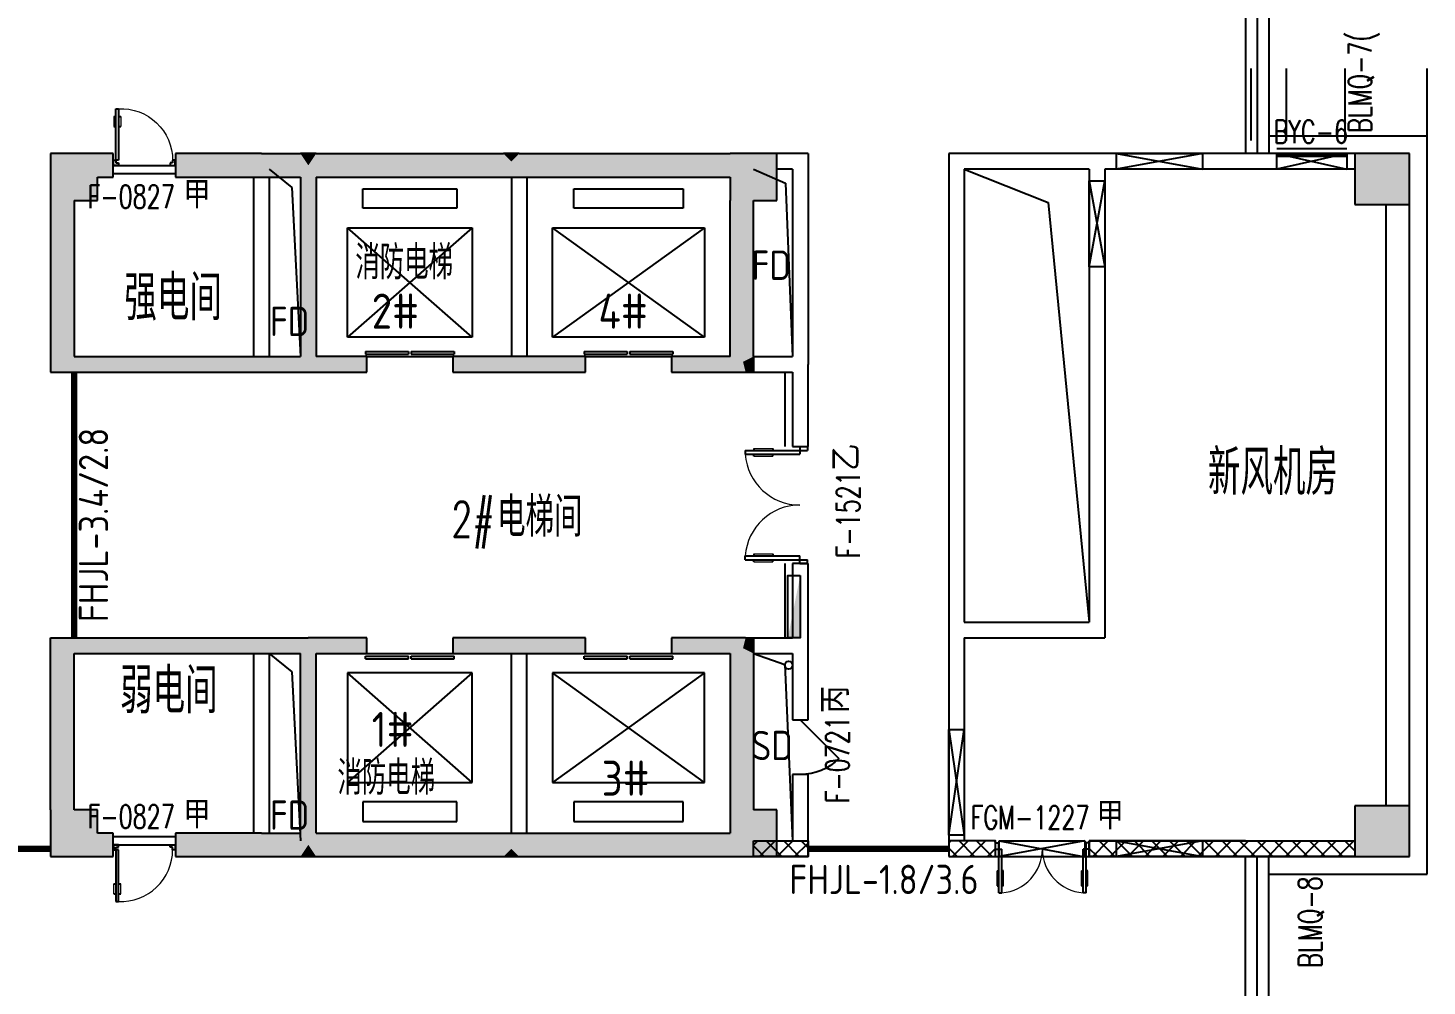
# Model space of a CAD drawing. Extents: x 1136392 to 1212190, y 313528 to 416301.
# Drawn here: x 1193663 to 1211578, y 393407 to 405673 of the extents above; entities that cross this region are included whole.
import ezdxf

# ---------------------------------------------------------------- set-up
doc = ezdxf.new("R2010")
doc.units = 0
doc.header["$LTSCALE"] = 1000
doc.header["$MEASUREMENT"] = 0
for name, color, linetype in [('body', 30, 'Continuous'), ('name', 1, 'Continuous'), ('消防', 222, 'Continuous')]:
    doc.layers.add(name, color=color, linetype=linetype)
doc.styles.add('-宋体', font='GBENOR.shx', dxfattribs={"bigfont": 'GBCBIG.shx'})
doc.styles.add('_TCH_DIM', font='SIMPLEX', dxfattribs={"bigfont": 'GBCBIG'})
doc.styles.add('_TCH_WINDOW', font='txt.shx', dxfattribs={"height": 3.5, "bigfont": 'hztxt.shx'})
doc.styles.get("Standard").update_dxf_attribs({"font": 'gbenor.shx', "bigfont": 'gbcbig.shx'})

# ---------------------------------------------------------------- blocks, each defined once
blk = doc.blocks.new('cde')
at = {"layer": '消防'}
blk.add_hatch(color=256, dxfattribs=at).paths.add_polyline_path([(-873426.7166632321, -271674.3896962288), (-874226.7166632321, -271674.3896962288), (-873426.7166632321, -271834.3896962288)])
blk.add_lwpolyline([(-874226.7166632321, -271674.3896962288), (-873426.7166632321, -271674.3896962288), (-873426.7166632321, -271834.3896962288), (-874226.7166632321, -271834.3896962288)], close=True, dxfattribs=at)
blk = doc.blocks.new('dxwq')
at = {"layer": 'name'}
for s, height, p in [('2#', 450, (-1109914.013474732, -312322.4712188757)), ('4#', 450, (-1107010.878767054, -312322.4712188757)), ('1#', 450, (-1109914.013474733, -317677.8963125967)), ('消防电梯', 434.0425531914893, (-1110352.103290247, -318289.1284306985)), ('3#', 450, (-1106969.273676115, -318301.8678344567))]:
    blk.add_text(s, height=height, dxfattribs=at).set_placement(p)
blk = doc.blocks.new('dsssw')
at = {"layer": 'body'}
for p, q in [((1064639.195166232, 723073.2112980841, 1000), (1065739.195166233, 723073.2112980841, 1000)), ((1064639.195166232, 722874.2783074904, 1000), (1064639.195166232, 723073.2112980841, 1000)), ((1064639.195166232, 723073.2112980841, 1000), (1065739.195166233, 722874.2783074904, 1000)), ((1065739.195166231, 723073.2112980917), (1064639.195166232, 722874.2783074904, 1000)), ((1065739.195166233, 723073.2112980841, 1000), (1065739.195166233, 722874.2783074904, 1000)), ((1066688.980031787, 723073.2112981061, 10000), (1067588.980031787, 723073.2112981061, 10000)), ((1066688.980031787, 722873.6180586899, 10000), (1066688.980031787, 723073.2112981061, 10000)), ((1066688.980031787, 723073.2112981061, 10000), (1067588.980031787, 722873.6180586899, 10000)), ((1067588.980031785, 723073.2112981095), (1066688.980031787, 722873.6180586899, 10000)), ((1067588.980031787, 723073.2112981061, 10000), (1067588.980031787, 722873.6180586899, 10000)), ((1065739.195166233, 722874.2783074904, 1000), (1064639.195166232, 722874.2783074904, 1000)), ((1067588.980031787, 722873.6180586899, 10000), (1066688.980031787, 722873.6180586899, 10000)), ((1064289.195166258, 722723.0017846881), (1064489.195166258, 722723.0017846881)), ((1064289.195166258, 721623.0017846881), (1064289.195166258, 722723.0017846881)), ((1064289.195166258, 722723.0017846881), (1064489.195166258, 721623.0017846881)), ((1064289.195166258, 721623.0017846881), (1064489.195166258, 722723.0017846881)), ((1064489.195166258, 722723.0017846881), (1064489.195166258, 721623.0017846881)), ((1064489.195166258, 721623.0017846881), (1064289.195166258, 721623.0017846881)), ((1062489.195166244, 715698.2112980766, 20000), (1062687.412380871, 715698.2112980766, 20000)), ((1062489.195166244, 714348.2112980766, 20000), (1062489.195166244, 715698.2112980766, 20000)), ((1062489.195166244, 715698.2112980766, 20000), (1062687.412380871, 714348.2112980766, 20000)), ((1062489.195166244, 714348.2112980766), (1062687.412380871, 715698.2112980766, 20000)), ((1062687.412380871, 715698.2112980766, 20000), (1062687.412380871, 714348.2112980766, 20000)), ((1062687.412380871, 714348.2112980766, 20000), (1062489.195166244, 714348.2112980766, 20000)), ((1063133.665454694, 714273.211298054), (1064233.801983289, 714273.211298054)), ((1063133.665454694, 714071.1946094234), (1063133.665454694, 714273.211298054)), ((1064233.801983289, 714273.211298054), (1063133.665454694, 714073.2112980539)), ((1063133.665454694, 714273.211298054), (1064233.801983289, 714071.1946094234)), ((1064233.801983289, 714273.211298054), (1064233.801983289, 714071.1946094234)), ((1064639.195166269, 714273.2112980632), (1065739.195166268, 714273.2112980632)), ((1064639.195166268, 714073.211298063), (1064639.195166269, 714273.2112980632)), ((1065739.195166268, 714273.2112980692), (1064639.195166268, 714073.2112980632)), ((1064639.195166269, 714273.2112980632), (1065739.195166268, 714073.211298063)), ((1065739.195166268, 714273.2112980632), (1065739.195166268, 714073.211298063)), ((1064233.801983289, 714071.1946094234), (1063133.665454694, 714071.1946094234)), ((1065739.195166268, 714073.211298063), (1064639.195166268, 714073.211298063))]:
    blk.add_line(p, q, dxfattribs=at)
blk = doc.blocks.new('$WINLIB2D$00000004')
for p, q in [((-0.5, 0.5), (0.5, 0.5)), ((-0.5, 0.2405796575893152), (0.5, 0.2405796575893152)), ((-0.4999999999999999, -0.5), (0.5, -0.5))]:
    blk.add_line(p, q)
blk = doc.blocks.new('$DorLib2D$00000011')
at = {"lineweight": 13}
for p, q in [((-0.4833333268732257, 0.3962051976975873), (-0.4833333268732233, 0.2345635206386193)), ((-0.41666666020649, 0.3962051976975873), (-0.41666666020649, 0.2345635206386193)), ((0.4166666731276766, 0.3962051976975873), (0.4166666731276741, 0.2345635206386193)), ((0.4833333397944098, 0.3962051976975873), (0.4833333397944074, 0.2345635206386193))]:
    blk.add_line(p, q, dxfattribs=at)
for p, q in [((-0.4833333268732257, 0.3962051976975873), (-0.466666660206538, 0.3962051976975872)), ((-0.4666666602065375, 0.4708801651422996), (-0.46666666020654, -0.06245316819156697)), ((-0.4666666602065375, 0.4708801651422996), (-0.4333333268731733, 0.4708801651422999)), ((-0.4333333268731733, 0.4708801651422999), (-0.4333333268731709, 0.004213498475166344)), ((-0.41666666020649, 0.3962051976975873), (-0.4333333268731729, 0.3962051976975873)), ((0.4166666731276766, 0.3962051976975873), (0.4333333397943595, 0.3962051976975873)), ((0.4333333397943598, 0.4708801651422999), (0.4333333397943574, 0.004213498475166344)), ((0.4666666731277241, 0.4708801651422996), (0.4333333397943598, 0.4708801651422999)), ((0.4666666731277241, 0.4708801651422996), (0.4666666731277265, -0.06245316819156697)), ((0.4833333397944098, 0.3962051976975873), (0.4666666731277244, 0.3962051976975872)), ((-0.4833333268732233, 0.2345635206386193), (-0.4666666602065386, 0.2345635206386192)), ((-0.41666666020649, 0.2345635206386193), (-0.4333333268731721, 0.2345635206386192)), ((0.4166666731276741, 0.2345635206386193), (0.4333333397943586, 0.2345635206386192)), ((0.4833333397944074, 0.2345635206386193), (0.4666666731277251, 0.2345635206386192)), ((-0.4999999935399067, 0.004213498475166344), (-0.4333333268731709, 0.004213498475166344)), ((-0.4999999935399042, 0.004213498475176044), (-0.4999999935399067, -0.06245316819156697)), ((0.5000000064610932, 0.004213498475166344), (0.4333333397943574, 0.004213498475166344)), ((0.5000000064610907, 0.004213498475176044), (0.5000000064610932, -0.06245316819156697)), ((-0.4999999935399067, -0.06245316819156697), (-0.46666666020654, -0.06245316819156697)), ((0.5000000064610932, -0.06245316819156697), (0.4666666731277265, -0.06245316819156697))]:
    blk.add_line(p, q)
for centre, start, end in [((-0.46666666020654, 0.004213498475166344), 0, 85.90395624184767), ((0.4666666731277265, 0.004213498475166344), 94.09604375815232, 180)]:
    blk.add_arc(centre, 0.4666666666671332, start, end, dxfattribs=at)
blk = doc.blocks.new('$DorLib2D$00000009')
for p, q in [((0.4128784780300046, 0.9052619659617922), (0.4128784780300046, 0.08070055595349494)), ((0.4541065485304194, 0.9052619659617922), (0.4128784780300046, 0.9052619659617922)), ((0.4541065485304194, 0.08070055595349494), (0.4541065485304194, 0.9052619659617922)), ((0.4128784780300046, 0.7821568824082695), (0.3780038555081039, 0.7821568824082694)), ((0.4889811710523202, 0.7821568824082694), (0.4541065485304194, 0.7821568824082695)), ((0.4128784780300046, 0.6235084014994399), (0.3780038555081039, 0.6235084014994398)), ((0.4889811710523202, 0.6235084014994398), (0.4541065485304194, 0.6235084014994399)), ((-0.4941390729791224, 0.08070055595349494), (-0.4529110024787076, 0.08070055595349494)), ((-0.4941390729791224, -0.001755585047334795), (-0.4941390729791224, 0.08070055595349494)), ((-0.4529110024787076, 0.08070055595349494), (-0.4529110024787076, 0.03947248545308008)), ((-0.4529110024787076, 0.03947248545308008), (-0.4116829319782927, 0.03947248545308008)), ((-0.4116829319782927, 0.03947248545308008), (-0.4116829319782927, -0.001755585047334795)), ((0.4128784780300046, 0.08070055595349494), (0.4541065485304194, 0.08070055595349494)), ((0.4541065485304194, 0.03947248545308008), (0.4128784780300046, 0.03947248545308008)), ((0.4128784780300046, 0.03947248545308008), (0.4128784780300046, -0.001755585047334795)), ((0.4953346190308343, 0.08070055595349494), (0.4541065485304194, 0.08070055595349494)), ((0.4541065485304194, 0.08070055595349494), (0.4541065485304194, 0.03947248545308008)), ((0.4953346190308343, -0.001755585047334795), (0.4953346190308343, 0.08070055595349494)), ((-0.4941390729791224, -0.001755585047334795), (-0.4941390729791224, -0.001755585047334795)), ((-0.4116829319782927, -0.001755585047334795), (-0.4941390729791224, -0.001755585047334795)), ((0.4128784780300046, -0.001755585047334795), (0.4953346190308343, -0.001755585047334795)), ((0.4953346190308343, -0.001755585047334795), (0.4953346190308343, -0.001755585047334795))]:
    blk.add_line(p, q)
at = {"lineweight": 13}
for p, q in [((0.3780038555081039, 0.7821568824082694), (0.3780038555081039, 0.6235084014994398)), ((0.4889811710523202, 0.7821568824082694), (0.4889811710523202, 0.6235084014994398))]:
    blk.add_line(p, q, dxfattribs=at)
blk.add_arc((0.3716497624938499, 0.08173193500353383), 0.8245614100082972, 87.13397114007623, 180.0716668053313, dxfattribs=at)
blk = doc.blocks.new('$TCHSYS$LDOR22D')
for p, q in [((-0.5166666666663637, 0.8332552583810156), (-0.01666666666671013, 0.8332552583810156)), ((-0.5166666666663637, 0.8332552583810156), (-0.5166666666663637, 0.6666666666662593)), ((-0.01666666666671013, 0.8332552583810156), (-0.01666666666671013, 0.6666666666662593)), ((0.01666666666660888, 0.8332552583810156), (0.01666666666660888, 0.6666666666662593)), ((0.01666666666660888, 0.8332552583810156), (0.5166666666662572, 0.8332552583810156)), ((0.5166666666662572, 0.8332552583810156), (0.5166666666662572, 0.6666666666662593)), ((-0.5166666666663637, 0.6666666666662593), (-0.01666666666671013, 0.6666666666662593)), ((0.01666666666660888, 0.6666666666662593), (0.5166666666662572, 0.6666666666662593)), ((-0.5000000000000071, 0.4999999999999858), (0.5000000000000373, 0.4999999999999858))]:
    blk.add_line(p, q)
blk = doc.blocks.new('$DorLib2D$00000114')
at = {"color": 0}
blk.add_line((0.4999999999999964, 3.552713678800501e-15), (-0.2071067811864751, 0.7071067811864857), dxfattribs=at)
blk.add_arc((0.5000000000013856, -1.154631945610163e-12), 1.000000000001696, 135, 180, dxfattribs=at)

msp = doc.modelspace()

# ---------------------------------------------------------------- hatches: boundary and pattern name
at = {"layer": 'body'}
for points in [[(1193953.254588183, 403464.514537047), (1194553.254588183, 403464.514537047), (1194553.254588183, 404064.514537047), (1193953.254588183, 404064.514537047)], [(1194553.254588183, 403764.5145370661), (1194753.254588161, 403764.5145370489), (1194753.254588161, 404064.5145370648), (1194553.254588183, 404064.5145370661)], [(1196653.254587868, 404064.5145370666), (1195553.254588161, 404064.514537065), (1195553.254588161, 403764.514537049), (1196653.254587868, 403764.5145370666)], [(1196653.254587868, 404064.5145370666), (1196653.254587868, 403764.5145370666), (1197153.254587885, 403764.5145370607), (1197253.25458782, 403914.5145370621), (1197153.254587755, 404064.5145370603)], [(1197153.254587868, 404064.5145370672), (1197253.25458782, 403914.5145370621), (1197353.254587754, 404064.5145370517)], [(1197253.25458782, 403914.5145370621), (1197353.254587885, 403764.5145370758), (1199853.254587875, 403764.5145370672), (1199853.254587831, 403964.5145371913), (1199753.254587809, 404064.5145370521), (1197353.254587754, 404064.5145370517)], [(1199753.254587874, 404064.5145370672), (1199853.254587831, 403964.5145371913), (1199953.254587809, 404064.5145374545)], [(1199853.254587831, 403964.5145371913), (1199853.254587875, 403764.5145370672), (1199953.254587874, 403764.5145370672), (1199953.254587874, 404064.5145370672)], [(1202653.254588188, 403764.5145370672), (1202653.254588188, 404064.5145370672), (1199953.254587874, 404064.5145370672), (1199953.254587874, 403764.5145370672)], [(1202653.254588188, 403464.5145370503), (1203253.254588188, 403464.5145370503), (1203253.254588188, 404064.5145370503), (1202653.254588188, 404064.5145370503)], [(1210653.285838115, 403414.5067239912), (1211353.254588119, 403414.5067239912), (1211353.254588119, 404064.506724011), (1210653.285838115, 404064.506724011)], [(1197253.254587819, 403914.5145370621), (1197153.254587885, 403764.5145370607), (1197153.254587884, 401464.514537033), (1197253.254587879, 401397.8478703899), (1197353.254587885, 401464.5145370683), (1197353.254587885, 403764.5145370758)], [(1194253.254588183, 403464.5145370661), (1193953.254588183, 403464.5145370661), (1193953.25458818, 401264.5145370797), (1194253.25458818, 401464.5145370576)], [(1202953.254588189, 403464.5145370503), (1202653.254588189, 403464.5145370503), (1202653.254588216, 401464.5145370796), (1202819.921254883, 401397.8478704751), (1202953.254588217, 401464.5145372764)], [(1194253.25458818, 401464.5145370576), (1193953.25458818, 401264.5145370797), (1196653.254587868, 401264.5145370682), (1196653.254587868, 401464.5145370682)], [(1196653.254587868, 401464.5145370682), (1196653.254587868, 401264.5145370682), (1197253.254587868, 401264.5145370685), (1197253.254587879, 401397.8478703899), (1197153.254587884, 401464.514537033)], [(1197253.254587868, 401264.5145370685), (1198003.25458786, 401264.5145370688), (1198003.25458786, 401464.5145370679), (1197353.254587885, 401464.5145370683), (1197253.254587879, 401397.8478703899)], [(1199953.254587874, 401464.514537069), (1199103.25458786, 401464.5145370681), (1199103.25458786, 401264.5145370689), (1199953.254587874, 401264.514537069)], [(1199953.254587874, 401264.514537069), (1200803.254588013, 401264.5145370607), (1200803.254588013, 401464.5145370814), (1199953.254587874, 401464.514537069)], [(1202653.254588216, 401464.5145370796), (1201903.254588013, 401464.5145370857), (1201903.254588013, 401264.5145370609), (1202853.254588215, 401264.5145370695), (1202819.921254883, 401397.8478704751)], [(1202819.921254883, 401397.8478704751), (1202853.254588215, 401264.5145370695), (1202953.254588183, 401264.5145370695), (1202953.254588183, 401464.5145370695)], [(1193953.254588183, 395664.5145370477), (1194253.254588183, 395664.5145370477), (1194253.254588175, 397664.514537057), (1193953.254588175, 397864.514537035)], [(1193953.254588175, 397864.514537035), (1194253.254588175, 397664.514537057), (1196653.254587865, 397664.5145370455), (1196653.254587865, 397864.5145370455)], [(1196653.254587865, 397864.5145370455), (1196653.254587865, 397664.5145370455), (1197153.254587861, 397664.5145370682), (1197253.254587863, 397731.1812037242), (1197253.254587868, 397864.5145370453)], [(1197253.254588011, 395214.5145370368), (1197353.254587861, 395364.5145370406), (1197353.254587861, 397664.5145370591), (1197253.254587863, 397731.1812037242), (1197153.254587861, 397664.5145370682), (1197153.254587861, 395364.5145370846)], [(1197353.254587861, 397664.5145370591), (1198003.25458786, 397664.5145370645), (1198003.25458786, 397864.514537036), (1197253.254587868, 397864.5145370453), (1197253.254587863, 397731.1812037242)], [(1199953.254587873, 397864.5145370448), (1199103.25458786, 397864.5145370358), (1199103.25458786, 397664.5145370584), (1199953.254587873, 397664.5145370448)], [(1199953.254587873, 397664.5145370448), (1200803.254588089, 397664.5145370535), (1200803.254588089, 397864.5145370439), (1199953.254587873, 397864.5145370448)], [(1202853.254588215, 397864.5145370443), (1201903.254588013, 397864.5145370438), (1201903.254588013, 397664.5145370541), (1202653.254588199, 397664.5145370462), (1202819.921254871, 397731.181203786)], [(1202653.254588188, 395664.5145370503), (1202953.254588185, 395664.5145370503), (1202953.2545882, 397664.5145372673), (1202819.921254871, 397731.181203786), (1202653.254588199, 397664.5145370462)], [(1202819.921254871, 397731.181203786), (1202953.2545882, 397664.5145372673), (1202953.254588183, 397864.5145370443), (1202853.254588215, 397864.5145370443)], [(1193953.254588183, 395064.5145370477), (1194553.254588183, 395064.5145370477), (1194553.254588183, 395664.5145370477), (1193953.254588183, 395664.5145370477)], [(1202653.254588188, 395064.5145370503), (1203253.254588188, 395064.5145370503), (1203253.254588188, 395664.5145370503), (1202653.254588188, 395664.5145370503)], [(1210653.285838115, 395064.5067240124), (1211353.254588119, 395064.5067240124), (1211353.254588119, 395714.5067240612), (1210653.285838115, 395714.5067240612)], [(1194553.254588183, 395064.5145370477), (1194753.254588166, 395064.5145370562), (1194753.254588166, 395364.5145370424), (1194553.254588183, 395364.5145370477)], [(1196653.254587873, 395364.5145370472), (1195553.254588217, 395364.5145370422), (1195553.254588217, 395064.514537056), (1196653.254587873, 395064.5145370472)], [(1196653.254587873, 395364.5145370472), (1196653.254587873, 395064.5145370472), (1197153.254588162, 395064.5145369809), (1197253.254588011, 395214.5145370368), (1197153.254587861, 395364.5145370846)], [(1197353.254587868, 395064.5145370467), (1197253.254588011, 395214.5145370368), (1197153.254588162, 395064.5145369809)], [(1197253.254588011, 395214.5145370368), (1197353.254588161, 395064.5145370411), (1199753.254588216, 395064.5145370408), (1199853.254588102, 395164.5145369493), (1199853.254587875, 395364.5145370467), (1197353.254587861, 395364.5145370406)], [(1199853.254588102, 395164.5145369493), (1199953.254588216, 395064.5145367604), (1199953.254587874, 395364.5145370467), (1199853.254587875, 395364.5145370467)], [(1202653.254588188, 395064.5145370503), (1202653.254588188, 395364.5145370467), (1199953.254587874, 395364.5145370467), (1199953.254587874, 395064.5145370467)], [(1199953.254587874, 395064.5145370467), (1199853.254588102, 395164.5145369493), (1199753.254588216, 395064.5145370408)]]:
    msp.add_hatch(color=256, dxfattribs=at).paths.add_polyline_path(points)

# ---------------------------------------------------------------- linework, layer by layer
for p, q in [((1209253.25458814, 406464.5067240915), (1209253.25458814, 404064.5067241656)), ((1209403.254588119, 406464.5067240914), (1209403.254588119, 404064.5067241656)), ((1209553.254588121, 406464.5067240913), (1209553.254588121, 404064.5067241656)), ((1209328.254588106, 404231.9596146999), (1209328.254588106, 405153.4722119125)), ((1209778.254588106, 404231.9596146999), (1209778.254588106, 405153.4722119125)), ((1209778.254588106, 404231.9596146999), (1209778.254588106, 405153.4722119125)), ((1209778.254588106, 404231.9596146999), (1209778.254588106, 405153.4722119125)), ((1210528.254588106, 404231.9596146999), (1210528.254588106, 405153.4722119125)), ((1211578.254588106, 404231.9596146999), (1211578.254588106, 405153.4722119125)), ((1211578.254588105, 404289.5067241302), (1209553.254588121, 404289.5067241226)), ((1211578.254588105, 394839.5067241252), (1211578.254588105, 404289.5067241302)), ((1194553.254588183, 404064.514537047), (1193953.254588183, 404064.514537047)), ((1193953.254588183, 404064.514537047), (1193953.254588183, 403464.514537047)), ((1194753.254588161, 404064.5145370648), (1194553.254588183, 404064.5145370661)), ((1194753.254588161, 403764.5145370489), (1194753.254588161, 404064.5145370648)), ((1196653.254587868, 404064.5145370666), (1195553.254588161, 404064.514537065)), ((1195553.254588161, 404064.514537065), (1195553.254588161, 403764.514537049)), ((1196653.254587868, 404064.5145370666), (1197153.254587755, 404064.5145370603)), ((1197153.254587868, 404064.5145370672), (1197153.254587755, 404064.5145370603)), ((1197353.254587868, 404064.5145370672), (1197153.254587868, 404064.5145370672)), ((1197353.254587868, 404064.5145370672), (1197353.254587754, 404064.5145370517)), ((1197353.254587754, 404064.5145370517), (1199753.254587809, 404064.5145370521)), ((1199753.254587874, 404064.5145370672), (1199753.254587809, 404064.5145370521)), ((1199953.254587874, 404064.5145370672), (1199753.254587874, 404064.5145370672)), ((1199953.254587874, 404064.5145370672), (1199953.254587809, 404064.5145374545)), ((1199953.254587809, 404064.5145374545), (1199953.254587874, 404064.5145370672)), ((1199953.254587874, 404064.5145370672), (1202653.254588115, 404064.5145370679)), ((1203253.254588188, 404064.5145370503), (1202653.254588188, 404064.5145370503)), ((1203253.254588188, 403464.5145370503), (1203253.254588188, 404064.5145370503)), ((1203653.254588213, 404064.514536966), (1203253.254588115, 404064.5145369238)), ((1203653.254588213, 404064.514536966), (1203653.254588201, 401364.5145370379)), ((1205453.254588161, 404064.5067241929), (1205453.254588159, 397964.5067241605)), ((1207353.254588173, 404064.5067241899), (1205453.254588161, 404064.5067241929)), ((1209253.254588108, 404064.5067241899), (1207353.254588173, 404064.5067241899)), ((1210653.285838102, 404064.5067241247), (1209253.25458812, 404064.506724133)), ((1211353.254588119, 404064.506724011), (1210653.285838115, 404064.506724011)), ((1210653.285838115, 404064.506724011), (1210653.285838115, 403414.5067239912)), ((1211353.254588119, 403414.5067239912), (1211353.254588119, 404064.506724011)), ((1194753.336622535, 403808.2968798735), (1195553.336622548, 403808.3046926755)), ((1194756.986892898, 403913.1022561506), (1195556.986892911, 403913.1100689525)), ((1196753.254587863, 403864.5145371085), (1197041.157171029, 403629.5031568422)), ((1202953.254588184, 403864.5145369518), (1203362.119565052, 403687.9454854598)), ((1203453.254588207, 403864.5145369732), (1203253.254588115, 403864.5145369023)), ((1203453.254588207, 403864.5145369732), (1203453.2545882, 401464.5145370014)), ((1205653.254588179, 403864.5067241857), (1206728.614531485, 403439.3895712619)), ((1205653.25458815, 403864.5067241944), (1205653.25458815, 398064.5067241589)), ((1207253.254588176, 403864.5067241944), (1205653.25458815, 403864.5067241944)), ((1207253.254588176, 403864.5067241944), (1207253.254588176, 398064.5067241575)), ((1209253.254588108, 403864.5067241899), (1207453.254588176, 403864.5067241909)), ((1207453.254588176, 403864.5067241909), (1207453.254588176, 397864.5067241589)), ((1210653.285838102, 403864.5067241636), (1209253.254588121, 403864.506724133)), ((1194553.254588183, 403464.514537047), (1194553.254588216, 403764.5145370488)), ((1194553.254588183, 403764.5145370661), (1194753.254588161, 403764.5145370489)), ((1195553.254588161, 403764.514537049), (1196653.254587868, 403764.5145370666)), ((1196553.254587861, 403764.5145370492), (1196553.254587861, 401464.5145370589)), ((1196653.254587868, 403764.5145370666), (1197153.254587885, 403764.5145370607)), ((1196753.254587884, 403764.5145370492), (1196753.254587884, 401464.5145370591)), ((1197041.157171029, 403629.5031568422), (1197153.254587865, 401464.514537096)), ((1197153.254587885, 403764.5145370607), (1197153.254587884, 401464.514537033)), ((1197353.254587885, 403764.5145370758), (1199853.254587875, 403764.5145370672)), ((1197353.254587885, 403764.5145370758), (1197353.254587885, 401464.5145370683)), ((1199853.254587875, 403764.5145370672), (1199953.254587874, 403764.5145370672)), ((1199853.254587863, 403764.5145368414), (1199853.254587863, 401464.5145370791)), ((1199953.254587874, 403764.5145370672), (1202653.254588115, 403764.5145370785)), ((1200053.254587863, 403764.5145368414), (1200053.254587863, 401464.5145370792)), ((1202653.254588114, 403764.514537075), (1202653.254588188, 403464.5145370503)), ((1203362.119565052, 403687.9454854598), (1203453.254588201, 401464.5145370367)), ((1193953.254588183, 403464.5145370661), (1193953.25458818, 401264.5145370797)), ((1194253.254588205, 403464.5145370484), (1194553.254588183, 403464.514537047)), ((1194253.254588183, 403464.5145370661), (1194253.25458818, 401464.5145370576)), ((1197953.254587868, 403364.5145370722), (1197953.254587868, 403614.5145370772)), ((1197953.254587868, 403614.5145370772), (1199153.254587879, 403614.5145370774)), ((1199153.254587879, 403614.5145370774), (1199153.254587879, 403364.5145370725)), ((1200653.254587949, 403364.5145370886), (1200653.254587949, 403614.5145370769)), ((1200653.254587949, 403614.5145370769), (1202053.254588108, 403614.5145370772)), ((1202053.254588108, 403614.5145370772), (1202053.254588109, 403364.5145370887)), ((1202653.254588216, 401464.5145370796), (1202653.254588204, 403464.5145370483)), ((1202953.25458819, 403464.5145370483), (1203253.254588188, 403464.5145370503)), ((1202953.254588217, 401464.5145372764), (1202953.254588188, 403464.5145370484)), ((1199153.254587879, 403364.5145370725), (1197953.254587868, 403364.5145370722)), ((1202053.254588109, 403364.5145370887), (1200653.254587949, 403364.5145370886)), ((1206728.614531485, 403439.3895712619), (1207253.254588175, 398064.50672416)), ((1210653.285838115, 403414.5067239912), (1211353.254588119, 403414.5067239912)), ((1211053.254588105, 395714.5067240514), (1211053.254588111, 403414.5067240129)), ((1211353.254588105, 395714.5067240514), (1211353.254588109, 403414.5067240129)), ((1197753.254587869, 401714.5145370569), (1197753.254587869, 403114.5145370784)), ((1197753.254587869, 403114.5145370784), (1199353.25458786, 403114.5145370788)), ((1199353.25458786, 403114.5145370788), (1197753.254587869, 401714.5145370569)), ((1199353.254587861, 401714.5145370571), (1197753.254587869, 403114.5145370784)), ((1199353.25458786, 403114.5145370788), (1199353.254587861, 401714.5145370571)), ((1200378.254588049, 401714.5145370767), (1200378.254588049, 403114.5145370688)), ((1200378.254588049, 403114.5145370688), (1202328.254588034, 403114.514537069)), ((1202328.254588034, 403114.514537069), (1200378.254588049, 401714.5145370767)), ((1202328.254588034, 401714.5145370769), (1200378.254588049, 403114.5145370688)), ((1202328.254588034, 403114.514537069), (1202328.254588034, 401714.5145370769)), ((1199353.254587861, 401714.5145370571), (1197753.254587869, 401714.5145370569)), ((1202328.254588034, 401714.5145370769), (1200378.254588049, 401714.5145370767)), ((1194253.25458818, 401464.5145370576), (1196653.254587868, 401464.5145370682)), ((1196653.254587868, 401464.5145370682), (1197153.254587884, 401464.514537033)), ((1198003.25458786, 401464.5145370679), (1197353.254587885, 401464.5145370683)), ((1198003.25458786, 401264.5145370688), (1198003.25458786, 401464.5145370679)), ((1199953.254587874, 401464.514537069), (1199103.25458786, 401464.5145370681)), ((1199103.25458786, 401464.5145370681), (1199103.25458786, 401264.5145370689)), ((1200803.254588013, 401464.5145370814), (1199953.254587874, 401464.514537069)), ((1200803.254588013, 401264.5145370607), (1200803.254588013, 401464.5145370814)), ((1202653.254588216, 401464.5145370796), (1201903.254588013, 401464.5145370857)), ((1201903.254588013, 401464.5145370857), (1201903.254588013, 401264.5145370609)), ((1202953.254588217, 401464.5145372764), (1202953.254588183, 401464.5145370695)), ((1202953.254588183, 401464.5145370695), (1202953.254588183, 401264.5145370695)), ((1202953.254588228, 401464.5145370379), (1203453.2545882, 401464.5145370014)), ((1202953.254588228, 401464.5145370379), (1202953.254588228, 401264.5145370379)), ((1203653.254588184, 400314.5145370838), (1203653.254588201, 401364.5145370379)), ((1193953.25458818, 401264.5145370797), (1196653.254587868, 401264.5145370682)), ((1196653.254587868, 401264.5145370682), (1197253.254587868, 401264.5145370685)), ((1197253.254587868, 401264.5145370685), (1198003.25458786, 401264.5145370688)), ((1199103.25458786, 401264.5145370689), (1199953.254587874, 401264.514537069)), ((1199953.254587874, 401264.514537069), (1200803.254588013, 401264.5145370607)), ((1201903.254588013, 401264.5145370609), (1202853.254588215, 401264.5145370695)), ((1202853.254588215, 401264.5145370695), (1202953.254588183, 401264.5145370695)), ((1202953.254588228, 401264.5145370379), (1203453.254588202, 401264.5145370099)), ((1203359.574835908, 400314.5145467764), (1203359.574835913, 401264.5145370354)), ((1203453.254588202, 401264.5145370099), (1203453.2545882, 400314.5145370849)), ((1203453.2545882, 400314.5145370849), (1203653.254588184, 400314.5145370838)), ((1203353.254588187, 398814.5145370889), (1203353.254588184, 397864.5145371294)), ((1203653.254588176, 398814.5145370838), (1203453.254588192, 398814.5145370849)), ((1203453.254588192, 398814.5145370849), (1203453.254588182, 397864.5145370534)), ((1203653.25458818, 397764.5145371307), (1203653.254588176, 398814.5145370838)), ((1205453.254588159, 397964.5067241605), (1205453.254588172, 395064.5067241532)), ((1205653.25458815, 398064.5067241589), (1207253.254588176, 398064.5067241575)), ((1193953.254588183, 395664.5145370477), (1193953.254588175, 397864.514537035)), ((1193953.254588175, 397864.514537035), (1196653.254587865, 397864.5145370455)), ((1196653.254587865, 397864.5145370455), (1197253.254587868, 397864.5145370453)), ((1198003.25458786, 397864.514537036), (1197253.254587868, 397864.5145370453)), ((1198003.25458786, 397664.5145370645), (1198003.25458786, 397864.514537036)), ((1199953.254587873, 397864.5145370448), (1199103.25458786, 397864.5145370358)), ((1199103.25458786, 397864.5145370358), (1199103.25458786, 397664.5145370584)), ((1200803.254588089, 397864.5145370439), (1199953.254587873, 397864.5145370448)), ((1200803.254588089, 397664.5145370535), (1200803.254588089, 397864.5145370439)), ((1202853.254588215, 397864.5145370443), (1201903.254588013, 397864.5145370438)), ((1201903.254588013, 397864.5145370438), (1201903.254588013, 397664.5145370541)), ((1202853.254588215, 397864.5145370443), (1202953.254588183, 397864.5145370443)), ((1202953.254588183, 397864.5145370443), (1202953.254588183, 397664.5145370443)), ((1202953.254588148, 397864.5145371307), (1203453.254588182, 397864.5145370534)), ((1202953.254588148, 397864.5145371307), (1202953.254588148, 397664.5145371307)), ((1203653.254588199, 396814.5145372009), (1203653.254588208, 397764.5145371307)), ((1205653.254588172, 397864.5067241605), (1207453.254588176, 397864.5067241589)), ((1205653.254588172, 397864.5067241605), (1205653.254588172, 395264.506724156)), ((1194253.254588183, 395664.5145370477), (1194253.254588175, 397664.514537057)), ((1194253.254588175, 397664.514537057), (1196653.254587865, 397664.5145370455)), ((1196553.254587875, 397664.5145370559), (1196553.254587882, 395364.5145370847)), ((1196653.254587865, 397664.5145370455), (1197153.254587861, 397664.5145370682)), ((1196753.25458786, 397664.5145370364), (1197041.157171026, 397429.5031567701)), ((1196753.254587852, 397664.5145370557), (1196753.254587859, 395364.5145370847)), ((1197153.254587861, 395364.5145370846), (1197153.254587861, 397664.5145370682)), ((1197353.254587861, 397664.5145370591), (1198003.25458786, 397664.5145370645)), ((1197353.254587861, 395364.5145370406), (1197353.254587861, 397664.5145370591)), ((1199103.25458786, 397664.5145370584), (1199953.254587873, 397664.5145370448)), ((1199853.254587886, 395364.5145373736), (1199853.254587886, 397664.5145370466)), ((1199953.254587873, 397664.5145370448), (1200803.254588089, 397664.5145370535)), ((1200053.254587886, 395364.5145373736), (1200053.254587887, 397664.5145370465)), ((1201903.254588013, 397664.5145370541), (1202653.254588199, 397664.5145370462)), ((1202653.254588199, 397664.5145370462), (1202653.254588183, 395664.5145370484)), ((1202953.25458818, 397664.5145370445), (1203354.320453983, 397521.5098153345)), ((1202953.2545882, 397664.5145372673), (1202953.25458818, 395664.5145370484)), ((1202953.2545882, 397664.5145372673), (1202953.254588183, 397664.5145370443)), ((1202953.254588148, 397664.5145371307), (1203453.2545882, 397664.5145371636)), ((1203453.2545882, 397664.5145371636), (1203453.254588183, 396814.5145372009)), ((1197041.157171026, 397429.5031567701), (1197153.254587862, 395264.514537024)), ((1199353.254587861, 397414.5145370567), (1197753.254587869, 397414.5145370569)), ((1197753.254587869, 397414.5145370569), (1197753.254587869, 396014.5145370354)), ((1199353.25458786, 396014.514537035), (1197753.254587869, 397414.5145370569)), ((1199353.254587861, 397414.5145370567), (1197753.254587869, 396014.5145370354)), ((1199353.25458786, 396014.514537035), (1199353.254587861, 397414.5145370567)), ((1202328.254588034, 397414.5145370369), (1200378.254588049, 397414.5145370371)), ((1200378.254588049, 397414.5145370371), (1200378.254588049, 396014.514537045)), ((1202328.254588034, 396014.5145370448), (1200378.254588049, 397414.5145370371)), ((1202328.254588034, 397414.5145370369), (1200378.254588049, 396014.514537045)), ((1202328.254588034, 396014.5145370448), (1202328.254588034, 397414.5145370369)), ((1203354.320453983, 397521.5098153345), (1203453.254588208, 395264.5145369517)), ((1203453.254588183, 396814.5145372009), (1203653.254588199, 396814.5145372009)), ((1203653.2545882, 396114.5145372009), (1203453.254588183, 396114.5145372009)), ((1203453.254588183, 396114.5145372009), (1203453.2545882, 395264.5145369609)), ((1203653.254588209, 395064.5145369695), (1203653.2545882, 396114.5145372009)), ((1197753.254587869, 396014.5145370354), (1199353.25458786, 396014.514537035)), ((1200378.254588049, 396014.514537045), (1202328.254588034, 396014.5145370448)), ((1199153.254587879, 395764.5145370413), (1197953.254587868, 395764.5145370417)), ((1197953.254587868, 395764.5145370417), (1197953.254587868, 395514.5145370367)), ((1199153.254587879, 395514.5145370364), (1199153.254587879, 395764.5145370413)), ((1202053.254588109, 395764.5145370251), (1200653.254587949, 395764.5145370252)), ((1200653.254587949, 395764.5145370252), (1200653.254587949, 395514.5145370369)), ((1202053.254588108, 395514.5145370367), (1202053.254588109, 395764.5145370251)), ((1193953.254588183, 395664.5145370477), (1193953.254588183, 395064.5145370477)), ((1194553.254588183, 395664.5145370477), (1194253.254588168, 395664.5145370484)), ((1194553.254588114, 395364.5145370424), (1194553.254588183, 395664.5145370477)), ((1202653.254588188, 395664.5145370503), (1202653.254588114, 395364.5145370356)), ((1203253.254588188, 395664.5145370503), (1202953.254588183, 395664.5145370484)), ((1203253.254588188, 395064.5145370503), (1203253.254588188, 395664.5145370503)), ((1211353.254588119, 395714.5067240612), (1210653.285838115, 395714.5067240612)), ((1210653.285838115, 395714.5067240612), (1210653.285838115, 395064.5067240124)), ((1211353.254588119, 395064.5067240124), (1211353.254588119, 395714.5067240612)), ((1197953.254587868, 395514.5145370367), (1199153.254587879, 395514.5145370364)), ((1200653.254587949, 395514.5145370369), (1202053.254588108, 395514.5145370367)), ((1194753.254588166, 395364.5145370424), (1194553.254588183, 395364.5145370477)), ((1194753.254588166, 395064.5145370562), (1194753.254588166, 395364.5145370424)), ((1194753.336622535, 395215.9111922078), (1195553.336622548, 395215.9190050098)), ((1194756.986892898, 395320.716568485), (1195556.986892911, 395320.724381287)), ((1196653.254587873, 395364.5145370472), (1195553.254588217, 395364.5145370422)), ((1195553.254588217, 395364.5145370422), (1195553.254588217, 395064.514537056)), ((1196653.254587873, 395364.5145370472), (1197153.254587861, 395364.5145370846)), ((1197353.254587861, 395364.5145370406), (1199853.254587875, 395364.5145370467)), ((1199853.254587875, 395364.5145370467), (1199953.254587874, 395364.5145370467)), ((1199953.254587874, 395364.5145370467), (1202653.254588115, 395364.5145370504)), ((1202953.254588183, 395210.6154126212), (1203007.153712513, 395264.5145369518)), ((1203091.2976567, 395064.5067240554), (1202953.254588182, 395202.5497925734)), ((1203031.652302644, 395064.5067240555), (1203231.66011554, 395264.5145369518)), ((1203315.804059727, 395064.5067240554), (1203115.796246831, 395264.5145369516)), ((1203253.254588114, 395264.5145370582), (1203453.2545882, 395264.5145369609)), ((1203256.15870567, 395064.5067240555), (1203456.166518566, 395264.5145369518)), ((1203540.310462754, 395064.5067240554), (1203340.302649857, 395264.5145369516)), ((1203480.665108697, 395064.5067240556), (1203653.254588131, 395237.0962034895)), ((1203653.254588131, 395176.0690017052), (1203564.809052884, 395264.5145369517)), ((1205453.254588159, 395241.0449793038), (1205476.716333016, 395264.5067241606)), ((1205501.222736079, 395064.506724197), (1205701.222736043, 395264.5067241606)), ((1205785.374492879, 395064.5067241968), (1205585.374492916, 395264.5067241606)), ((1206053.413679123, 395264.5067241585), (1205653.254588172, 395264.506724156)), ((1205725.729139106, 395064.506724197), (1205925.729139069, 395264.5067241606)), ((1206009.880895906, 395064.5067241968), (1205809.880895943, 395264.5067241605)), ((1206053.413679144, 395245.4803439863), (1206034.387298969, 395264.5067241606)), ((1206053.413679123, 395064.5067241469), (1206053.413679123, 395264.5067241585)), ((1207253.413679144, 395245.1528460745), (1207272.76755723, 395264.5067241606)), ((1209253.254588108, 395264.5067241606), (1207253.413679123, 395264.50672416)), ((1207253.413679123, 395264.50672416), (1207253.413679123, 395064.5067241492)), ((1207297.26614756, 395064.498911464), (1207497.273960256, 395264.5067241606)), ((1207581.433529826, 395064.4989114639), (1207381.42571713, 395264.5067241605)), ((1207521.772550587, 395064.498911464), (1207721.780363283, 395264.5067241605)), ((1207805.939932853, 395064.4989114639), (1207605.932120156, 395264.5067241605)), ((1207746.278953613, 395064.498911464), (1207946.28676631, 395264.5067241606)), ((1208030.44633588, 395064.4989114639), (1207830.438523183, 395264.5067241605)), ((1207970.78535664, 395064.4989114641), (1208170.793169337, 395264.5067241606)), ((1208254.952738906, 395064.4989114639), (1208054.94492621, 395264.5067241605)), ((1208195.291759667, 395064.498911464), (1208395.299572363, 395264.5067241606)), ((1208479.459141933, 395064.4989114639), (1208279.451329237, 395264.5067241606)), ((1208419.798162694, 395064.498911464), (1208619.80597539, 395264.5067241606)), ((1208703.96554496, 395064.4989114639), (1208503.957732263, 395264.5067241605)), ((1208644.30456572, 395064.498911464), (1208844.312378417, 395264.5067241606)), ((1208928.471947987, 395064.4989114638), (1208728.46413529, 395264.5067241605)), ((1208868.810968747, 395064.498911464), (1209068.818781444, 395264.5067241606)), ((1209152.978351013, 395064.4989114639), (1208952.970538317, 395264.5067241605)), ((1209093.317371774, 395064.4989114641), (1209293.32518447, 395264.5067241606)), ((1209377.48475404, 395064.4989114639), (1209177.476941343, 395264.5067241605)), ((1209253.25458812, 395264.5067241037), (1210653.285838104, 395264.5067240848)), ((1209317.8237748, 395064.498911464), (1209517.831587497, 395264.5067241606)), ((1209601.991157067, 395064.4989114639), (1209401.98334437, 395264.5067241605)), ((1209542.330177827, 395064.4989114641), (1209742.337990524, 395264.5067241606)), ((1209826.497560094, 395064.4989114639), (1209626.489747397, 395264.5067241605)), ((1209766.836580854, 395064.498911464), (1209966.844393551, 395264.5067241606)), ((1210051.00396312, 395064.4989114639), (1209850.996150424, 395264.5067241605)), ((1209991.342983881, 395064.498911464), (1210191.350796577, 395264.5067241606)), ((1210275.510366147, 395064.4989114639), (1210075.50255345, 395264.5067241605)), ((1210215.849386907, 395064.4989114641), (1210415.857199604, 395264.5067241607)), ((1210500.016769174, 395064.4989114638), (1210300.008956477, 395264.5067241605)), ((1210440.355789934, 395064.498911464), (1210640.363602631, 395264.5067241606)), ((1210653.254588105, 395135.76749556), (1210524.515359504, 395264.5067241605)), ((1193953.254588183, 395064.5145370477), (1194553.254588183, 395064.5145370477)), ((1194553.254588183, 395064.5145370477), (1194753.254588166, 395064.5145370562)), ((1195553.254588217, 395064.514537056), (1196653.254587873, 395064.5145370472)), ((1196653.254587873, 395064.5145370472), (1197153.254588162, 395064.5145369809)), ((1197153.254587868, 395064.5145370467), (1197153.254588162, 395064.5145369809)), ((1197153.254587868, 395064.5145370467), (1197353.254587868, 395064.5145370467)), ((1197353.254587868, 395064.5145370467), (1197353.254588161, 395064.5145370411)), ((1197353.254588161, 395064.5145370411), (1199753.254588216, 395064.5145370408)), ((1199753.254587874, 395064.5145370467), (1199753.254588216, 395064.5145370408)), ((1199753.254587874, 395064.5145370467), (1199953.254587874, 395064.5145370467)), ((1199953.254587874, 395064.5145370467), (1199953.254588216, 395064.5145367604)), ((1199953.254588216, 395064.5145367604), (1199953.254587874, 395064.5145370467)), ((1199953.254587874, 395064.5145370467), (1202653.254588115, 395064.514537061)), ((1202653.254588188, 395064.5145370503), (1203253.254588188, 395064.5145370503)), ((1203253.254588114, 395064.5145369198), (1203653.254588209, 395064.5145369695)), ((1205560.868089853, 395064.5067241968), (1205453.254588159, 395172.1202258904)), ((1205453.254588172, 395064.5067241532), (1206053.413679123, 395064.5067241469)), ((1205950.235542132, 395064.5067241968), (1206053.413679144, 395167.6848612082)), ((1206053.413679112, 395064.5067241691), (1207253.413679189, 395064.5067241677)), ((1207356.9271268, 395064.4989114639), (1207253.413679144, 395168.01235912)), ((1207253.413679123, 395064.5067241492), (1209253.254588108, 395064.5067241606)), ((1209253.254588137, 392664.5067241819), (1209253.254588137, 395064.5067240776)), ((1209253.254588121, 395064.5067241037), (1210653.285838104, 395064.506724083)), ((1209403.254588118, 392664.5067241802), (1209403.254588118, 395064.5067240783)), ((1209553.254588121, 392664.5067241785), (1209553.254588121, 395064.5067240788)), ((1210653.285838115, 395064.5067240124), (1211353.254588119, 395064.5067240124)), ((1209553.254588121, 394839.5067241174), (1211578.254588105, 394839.5067241252))]:
    msp.add_line(p, q, dxfattribs=at)
for points in [[(1202953.254588182, 395264.5145369518), (1203653.254588131, 395264.5145369518), (1203653.254588131, 395064.5067240555), (1202953.254588182, 395064.5067240555)], [(1205453.254588159, 395064.506724197), (1206053.413679144, 395064.506724197), (1206053.413679144, 395264.5067241606), (1205453.254588159, 395264.5067241606)], [(1207253.413679144, 395264.5067241606), (1210653.254588105, 395264.5067241606), (1210653.254588105, 395064.498911464), (1207253.413679144, 395064.498911464)]]:
    msp.add_lwpolyline(points, close=True, dxfattribs=at)
at = {"layer": '消防', "const_width": 80}
for points in [[(1194253.254588194, 401264.5145368028), (1194253.254588155, 397864.5145367804)], [(1190753.254588107, 395164.4989111566), (1193953.254588029, 395164.498911298)], [(1203653.254588131, 395164.5106305036), (1205453.25458817, 395164.506724173)]]:
    msp.add_lwpolyline(points, dxfattribs=at)
at = {"layer": '消防', "linetype": 'Continuous'}
msp.add_circle((1203403.254588151, 397514.6827192452), 50, dxfattribs=at)

# ---------------------------------------------------------------- block references
at = {"layer": 'body'}
for name, p, xscale, yscale, zscale, rotation in [('$DorLib2D$00000009', (1195153.254588188, 403914.5145370662), -800, 800, -800, 1.270496497588651e-11), ('$TCHSYS$LDOR22D', (1198553.254587865, 401364.5145370688), 1100, 200, 1100, 9.881639424187812e-12), ('$TCHSYS$LDOR22D', (1201353.254588041, 401364.5145370692), 1100, 200, 1100, 9.2001470490406e-12), ('$DorLib2D$00000011', (1203553.254588191, 399564.5145370843), -1500, -1500, -1500, 269.9999999996739), ('$TCHSYS$LDOR22D', (1198553.254587865, 397764.514537045), 1100, -200, 1100, 359.9999999999901), ('$TCHSYS$LDOR22D', (1201353.254588042, 397764.5145370446), 1100, -200, 1100, 359.9999999999908), ('$DorLib2D$00000114', (1203553.254588208, 396464.5145371674), -700, 700, -700, 270), ('$DorLib2D$00000009', (1195153.254588187, 395214.5145370476), -800, -800, -800, 359.9999999999873)]:
    msp.add_blockref(name, p, dxfattribs=dict(at, xscale=xscale, yscale=yscale, zscale=zscale, rotation=rotation))
ref = msp.add_blockref('$WINLIB2D$00000004', (1210103.254588107, 404077.0067241363), dxfattribs=dict(at, xscale=900, yscale=100, zscale=900, rotation=180.0000000002179))
ref.add_attrib('A', 'BYC-6', (1209613.254588107, 404196.0199112407), dxfattribs={"height": 297.5, "style": '_TCH_WINDOW', "width": 0.7058823529411765})
msp.add_blockref('dsssw', (142964.0594218837, -319008.7045738614), dxfattribs=at)
at = {"layer": 'body', "xscale": -1200, "yscale": -1200, "zscale": -1200}
msp.add_blockref('$DorLib2D$00000011', (1206653.413679143, 395164.5067241606), dxfattribs=at)
at = {"layer": 'name'}
msp.add_blockref('dxwq', (2307978.665823737, 714144.3197751328), dxfattribs=at)
at = {"layer": '消防', "rotation": 270}
msp.add_blockref('cde', (1475227.64428435, -475562.2099390212), dxfattribs=at)

# ---------------------------------------------------------------- texts
at = {"layer": 'body', "style": '_TCH_WINDOW', "width": 0.7058823529411765}
for s, rotation, p in [('BLMQ-7(', 90, (1210868.839735534, 404328.5330850182)), ('F-1521', 89.9999999996739, (1204315.754588187, 398881.8767418045)), ('F-0721', 90, (1204177.348731681, 395746.4633560659)), ('BLMQ-8', 90, (1210229.694090922, 393639.52228381))]:
    msp.add_text(s, height=297.5, rotation=rotation, dxfattribs=at).set_placement(p)
for s, p in [('F-0827', (1194427.762462203, 403364.514537066)), ('F-0827', (1194427.762462204, 395427.0145370476)), ('FGM-1227', (1205735.421553159, 395414.5067241606))]:
    msp.add_text(s, height=297.5, dxfattribs=at).set_placement(p)
at = {"layer": 'body', "style": '_TCH_WINDOW'}
for p in [(1195652.762462203, 403364.5145370663), (1195652.762462204, 395427.0145370476), (1207345.421553159, 395414.5067241606)]:
    msp.add_text('甲', height=350, dxfattribs=at).set_placement(p)
for s, rotation, p in [('乙', 89.9999999996739, (1204315.754588193, 400001.8767418045)), ('丙', 90, (1204177.348731681, 396901.4633560659))]:
    msp.add_text(s, height=350, rotation=rotation, dxfattribs=at).set_placement(p)
at = {"layer": 'name'}
msp.add_text('消防电梯', height=434.0425531914893, dxfattribs=at).set_placement((1197855.594179705, 402454.0675471877))
for s, height, style, p in [('FD', 375, '-宋体', (1202928.407969382, 402447.8162052275)), ('强电间', 578.7234042553191, '-宋体', (1194897.188070249, 401929.1630566972)), ('FD', 375, '-宋体', (1196761.167052367, 401728.5777991614)), ('新风机房', 578.7234042553191, '-宋体', (1208772.567749611, 399692.7624373845)), ('电梯间', 506.3829787234042, '_TCH_DIM', (1199670.193724145, 399158.2553353849)), ('弱电间', 578.7234042553191, '-宋体', (1194842.127992479, 396897.7143636136)), ('SD', 375, '-宋体', (1202928.407969382, 396298.9881244905)), ('FD', 375, '-宋体', (1196761.187905605, 395406.9481095397))]:
    msp.add_text(s, height=height, dxfattribs=dict(at, style=style)).set_placement(p)
at = {"layer": 'name', "style": '_TCH_DIM', "width": 0.7058823529411765}
msp.add_text('2#', height=446.25, dxfattribs=at).set_placement((1199085.193724145, 399158.2553353849))
at = {"layer": '消防', "style": '-宋体'}
msp.add_text('FHJL-3.4/2.8', height=375, rotation=90, dxfattribs=at).set_placement((1194689.959245487, 398065.1181645537))
msp.add_text('FHJL-1.8/3.6', height=375, dxfattribs=at).set_placement((1203413.049864742, 394583.8820712661))

doc.saveas('drawing.dxf')
